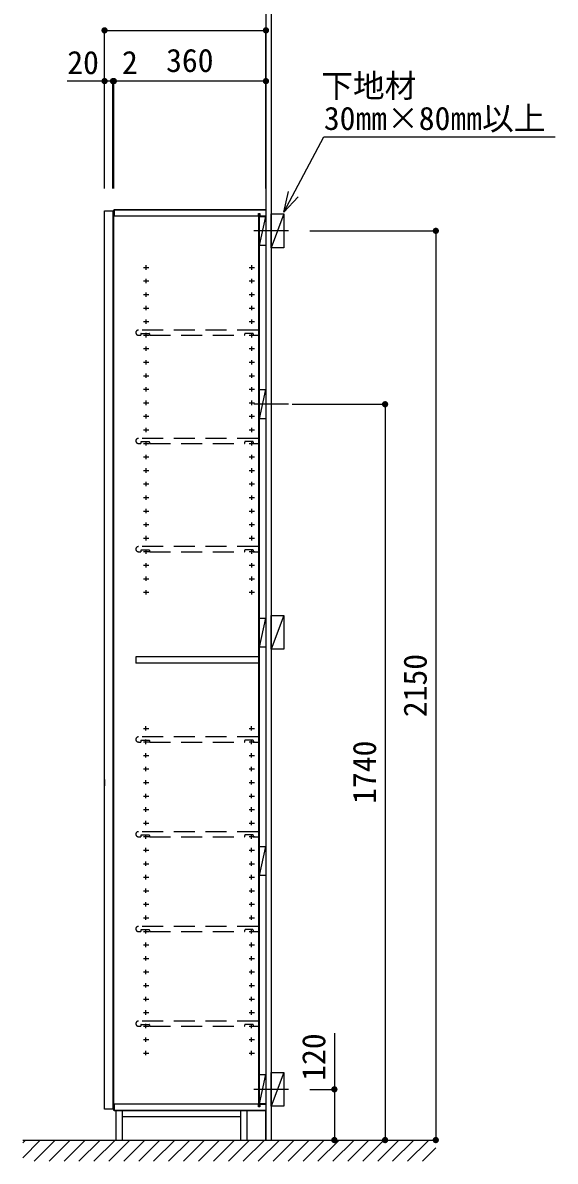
# Model space of a CAD drawing. Units: millimetres on the paper. Extents: x -205 to 195, y -144 to 136.
# Drawn here: x 15.6 to 66, y -45.1 to 62.6 of the extents above; entities that cross this region are included whole.
import ezdxf
from ezdxf.enums import TextEntityAlignment as Align

# ---------------------------------------------------------------- set-up
doc = ezdxf.new("R2010")
doc.units = ezdxf.units.MM
doc.linetypes.add('CHAIN1', pattern=[8, 5, -1, 1, -1])
doc.linetypes.add('DASHED2', pattern=[3, 2, -1])
doc.layers.add('0-0_①\u3000中', color=7, linetype='Continuous')
doc.layers.add('0-1_①\u3000細', color=4, linetype='Continuous')
doc.styles.add('ＭＳ ゴシック', font='')
doc.styles.get('ＭＳ ゴシック').set_extended_font_data('MS Gothic')

msp = doc.modelspace()

# ---------------------------------------------------------------- hatches: boundary and pattern name
at = {"layer": '0-1_①\u3000細'}
for points in [[(23.644, 61.87, 1), (23.044, 61.87, 1)], [(38.924, 61.87, 1), (38.324, 61.87, 1)], [(23.644, 57.07, 1), (23.044, 57.07, 1)], [(24.444, 57.07, 1), (23.844, 57.07, 1)], [(24.444, 57.07, 1), (23.844, 57.07, 1)], [(24.524, 57.07, 1), (23.924, 57.07, 1)], [(24.524, 57.07, 1), (23.924, 57.07, 1)], [(38.924, 57.07, 1), (38.324, 57.07, 1)], [(55.004, 42.908, 1), (54.404, 42.908, 1)], [(50.204, 26.508, 1), (49.604, 26.508, 1)], [(45.404, -38.292, 1), (44.804, -38.292, 1)], [(45.404, -43.092, 1), (44.804, -43.092, 1)], [(50.204, -43.092, 1), (49.604, -43.092, 1)], [(55.004, -43.092, 1), (54.404, -43.092, 1)]]:
    msp.add_hatch(color=132, dxfattribs=at).paths.add_polyline_path(points)

# ---------------------------------------------------------------- linework, layer by layer
at = {"layer": '0-0_①\u3000中'}
for p, q in [((24.244, 44.908), (24.244, 44.308)), ((37.904, 44.308), (24.244, 44.308)), ((38.624, 44.308), (38.044, 44.308)), ((38.624, 44.908), (38.624, 44.308)), ((26.304, 2.608), (26.304, 2.008)), ((37.904, 2.608), (26.304, 2.608)), ((37.904, 2.008), (26.304, 2.008)), ((37.904, 2.008), (26.304, 2.008)), ((24.244, -39.692), (24.244, -40.292)), ((38.044, -39.692), (38.624, -39.692)), ((38.624, -39.692), (38.624, -40.292)), ((24.244, -40.292), (38.624, -40.292)), ((38.624, -40.292), (24.244, -40.292)), ((24.424, -40.292), (24.424, -43.092)), ((38.624, -40.292), (24.424, -40.292)), ((38.004, -39.932), (37.904, -39.932)), ((38.624, -43.092), (38.624, -40.292)), ((24.424, -43.092), (38.624, -43.092))]:
    msp.add_line(p, q, dxfattribs=at)
for points in [[(24.144, -40.172), (23.344, -40.172), (23.344, 44.788), (24.144, 44.788)], [(24.224, -40.292), (24.224, 44.908), (38.624, 44.908), (38.624, -40.292)], [(38.024, -39.892), (38.024, 44.508), (37.924, 44.508), (37.924, -39.892)], [(38.624, 44.268), (38.624, 41.508), (38.024, 41.508), (38.024, 44.268)], [(38.624, 27.888), (38.624, 25.128), (38.024, 25.128), (38.024, 27.888)], [(38.624, 6.288), (38.624, 3.528), (38.024, 3.528), (38.024, 6.288)], [(38.624, -15.312), (38.624, -18.072), (38.024, -18.072), (38.024, -15.312)], [(38.624, -36.892), (38.624, -39.652), (38.024, -39.652), (38.024, -36.892)]]:
    msp.add_lwpolyline(points, close=True, dxfattribs=at)
for points in [[(24.224, 44.908), (38.624, 44.908), (24.244, 44.908)], [(37.904, 44.308), (37.904, 44.548), (38.044, 44.548), (38.044, 44.308)], [(37.904, 44.308), (37.904, 44.548), (38.004, 44.548)], [(38.044, -39.692), (38.044, -39.932), (37.904, -39.932), (37.904, -39.692), (24.244, -39.692)]]:
    msp.add_lwpolyline(points, dxfattribs=at)
at = {"layer": '0-1_①\u3000細'}
for p, q in [((38.624, 76.39), (38.624, -43.092)), ((39.104, 76.39), (39.104, -43.092)), ((23.344, 46.908), (23.344, 61.87)), ((23.344, 61.87), (38.624, 61.87)), ((38.624, 46.908), (38.624, 61.87)), ((24.144, 57.07), (19.816, 57.07)), ((23.344, 46.908), (23.344, 57.07)), ((24.144, 46.908), (24.144, 57.07)), ((26.492, 57.07), (24.144, 57.07)), ((24.144, 46.908), (24.144, 57.07)), ((24.224, 46.908), (24.224, 57.07)), ((38.624, 57.07), (24.224, 57.07)), ((24.224, 46.908), (24.224, 57.07)), ((38.624, 46.908), (38.624, 57.07)), ((40.304, 44.668), (40.758, 46.616)), ((40.304, 44.668), (41.671, 46.128)), ((38.024, 41.508), (38.624, 44.268)), ((40.304, 44.508), (39.104, 41.308)), ((42.767, 42.908), (54.704, 42.908)), ((54.704, 42.908), (54.704, -43.092)), ((27.024, 39.448), (27.525, 39.448)), ((27.264, 39.65), (27.264, 39.232)), ((37.024, 39.448), (37.525, 39.448)), ((37.264, 39.65), (37.264, 39.232)), ((27.024, 38.168), (27.525, 38.168)), ((27.264, 38.37), (27.264, 37.952)), ((37.024, 38.168), (37.525, 38.168)), ((37.264, 38.37), (37.264, 37.952)), ((27.024, 36.888), (27.525, 36.888)), ((27.264, 37.09), (27.264, 36.672)), ((37.024, 36.888), (37.525, 36.888)), ((37.264, 37.09), (37.264, 36.672)), ((27.024, 35.608), (27.525, 35.608)), ((27.264, 35.81), (27.264, 35.392)), ((37.024, 35.608), (37.525, 35.608)), ((37.264, 35.81), (37.264, 35.392)), ((27.264, 34.53), (27.264, 34.112)), ((37.264, 34.53), (37.264, 34.112)), ((27.024, 34.328), (27.525, 34.328)), ((37.024, 34.328), (37.525, 34.328)), ((27.024, 33.048), (27.525, 33.048)), ((27.264, 33.25), (27.264, 32.832)), ((37.024, 33.048), (37.525, 33.048)), ((37.264, 33.25), (37.264, 32.832)), ((27.024, 31.768), (27.525, 31.768)), ((27.264, 31.97), (27.264, 31.552)), ((37.024, 31.768), (37.525, 31.768)), ((37.264, 31.97), (37.264, 31.552)), ((27.024, 30.488), (27.525, 30.488)), ((27.264, 30.69), (27.264, 30.272)), ((37.024, 30.488), (37.525, 30.488)), ((37.264, 30.69), (37.264, 30.272)), ((27.024, 29.208), (27.525, 29.208)), ((27.264, 29.41), (27.264, 28.992)), ((37.024, 29.208), (37.525, 29.208)), ((37.264, 29.41), (37.264, 28.992)), ((27.264, 28.13), (27.264, 27.712)), ((37.264, 28.13), (37.264, 27.712)), ((27.024, 27.928), (27.525, 27.928)), ((37.024, 27.928), (37.525, 27.928)), ((38.024, 25.128), (38.624, 27.888)), ((27.024, 26.648), (27.525, 26.648)), ((27.264, 26.85), (27.264, 26.432)), ((37.024, 26.648), (37.525, 26.648)), ((37.264, 26.85), (37.264, 26.432)), ((41.104, 26.508), (49.904, 26.508)), ((49.904, 26.508), (49.904, -43.092)), ((27.024, 25.368), (27.525, 25.368)), ((27.264, 25.57), (27.264, 25.152)), ((37.024, 25.368), (37.525, 25.368)), ((37.264, 25.57), (37.264, 25.152)), ((27.024, 24.088), (27.525, 24.088)), ((27.264, 24.29), (27.264, 23.872)), ((37.024, 24.088), (37.525, 24.088)), ((37.264, 24.29), (37.264, 23.872)), ((27.024, 22.808), (27.525, 22.808)), ((27.264, 23.01), (27.264, 22.592)), ((37.024, 22.808), (37.525, 22.808)), ((37.264, 23.01), (37.264, 22.592)), ((27.264, 21.73), (27.264, 21.312)), ((37.264, 21.73), (37.264, 21.312)), ((27.024, 21.528), (27.525, 21.528)), ((37.024, 21.528), (37.525, 21.528)), ((27.024, 20.248), (27.525, 20.248)), ((27.264, 20.45), (27.264, 20.032)), ((37.024, 20.248), (37.525, 20.248)), ((37.264, 20.45), (37.264, 20.032)), ((27.024, 18.968), (27.525, 18.968)), ((27.264, 19.17), (27.264, 18.752)), ((37.024, 18.968), (37.525, 18.968)), ((37.264, 19.17), (37.264, 18.752)), ((27.024, 17.688), (27.525, 17.688)), ((27.264, 17.89), (27.264, 17.472)), ((37.024, 17.688), (37.525, 17.688)), ((37.264, 17.89), (37.264, 17.472)), ((27.024, 16.408), (27.525, 16.408)), ((27.264, 16.61), (27.264, 16.192)), ((37.024, 16.408), (37.525, 16.408)), ((37.264, 16.61), (37.264, 16.192)), ((27.024, 15.128), (27.525, 15.128)), ((27.264, 15.33), (27.264, 14.912)), ((37.024, 15.128), (37.525, 15.128)), ((37.264, 15.33), (37.264, 14.912)), ((27.264, 14.05), (27.264, 13.632)), ((37.264, 14.05), (37.264, 13.632)), ((27.024, 13.848), (27.525, 13.848)), ((37.024, 13.848), (37.525, 13.848)), ((27.024, 12.568), (27.525, 12.568)), ((27.264, 12.77), (27.264, 12.352)), ((37.024, 12.568), (37.525, 12.568)), ((37.264, 12.77), (37.264, 12.352)), ((27.024, 11.288), (27.525, 11.288)), ((27.264, 11.49), (27.264, 11.072)), ((37.024, 11.288), (37.525, 11.288)), ((37.264, 11.49), (37.264, 11.072)), ((27.024, 10.008), (27.525, 10.008)), ((27.264, 10.21), (27.264, 9.792)), ((37.024, 10.008), (37.525, 10.008)), ((37.264, 10.21), (37.264, 9.792)), ((27.024, 8.728), (27.525, 8.728)), ((27.264, 8.93), (27.264, 8.512)), ((37.024, 8.728), (37.525, 8.728)), ((37.264, 8.93), (37.264, 8.512)), ((40.304, 6.528), (39.104, 3.328)), ((38.024, 3.528), (38.624, 6.288)), ((27.024, -4.152), (27.525, -4.152)), ((27.264, -4.353), (27.264, -3.936)), ((37.024, -4.152), (37.525, -4.152)), ((37.264, -4.353), (37.264, -3.936)), ((27.264, -5.633), (27.264, -5.216)), ((37.264, -5.633), (37.264, -5.216)), ((27.024, -5.432), (27.525, -5.432)), ((37.024, -5.432), (37.525, -5.432)), ((27.024, -6.712), (27.525, -6.712)), ((27.264, -6.913), (27.264, -6.496)), ((37.024, -6.712), (37.525, -6.712)), ((37.264, -6.913), (37.264, -6.496)), ((27.024, -7.992), (27.525, -7.992)), ((27.264, -8.193), (27.264, -7.776)), ((37.024, -7.992), (37.525, -7.992)), ((37.264, -8.193), (37.264, -7.776)), ((23.344, -8.991), (23.344, -9.591)), ((27.024, -9.272), (27.525, -9.272)), ((27.264, -9.473), (27.264, -9.056)), ((37.024, -9.272), (37.525, -9.272)), ((37.264, -9.473), (37.264, -9.056)), ((27.024, -10.552), (27.525, -10.552)), ((27.264, -10.753), (27.264, -10.336)), ((37.024, -10.552), (37.525, -10.552)), ((37.264, -10.753), (37.264, -10.336)), ((27.024, -11.832), (27.525, -11.832)), ((27.264, -12.033), (27.264, -11.616)), ((37.024, -11.832), (37.525, -11.832)), ((37.264, -12.033), (37.264, -11.616)), ((27.264, -13.313), (27.264, -12.896)), ((37.264, -13.313), (37.264, -12.896)), ((27.024, -13.112), (27.525, -13.112)), ((37.024, -13.112), (37.525, -13.112)), ((27.024, -14.392), (27.525, -14.392)), ((27.264, -14.593), (27.264, -14.176)), ((37.024, -14.392), (37.525, -14.392)), ((37.264, -14.593), (37.264, -14.176)), ((27.024, -15.672), (27.525, -15.672)), ((27.264, -15.873), (27.264, -15.456)), ((37.024, -15.672), (37.525, -15.672)), ((37.264, -15.873), (37.264, -15.456)), ((38.024, -18.072), (38.624, -15.312)), ((27.024, -16.952), (27.525, -16.952)), ((27.264, -17.153), (27.264, -16.736)), ((37.024, -16.952), (37.525, -16.952)), ((37.264, -17.153), (37.264, -16.736)), ((27.024, -18.232), (27.525, -18.232)), ((27.264, -18.433), (27.264, -18.016)), ((37.024, -18.232), (37.525, -18.232)), ((37.264, -18.433), (37.264, -18.016)), ((27.264, -19.713), (27.264, -19.296)), ((37.264, -19.713), (37.264, -19.296)), ((27.024, -19.512), (27.525, -19.512)), ((37.024, -19.512), (37.525, -19.512)), ((27.024, -20.792), (27.525, -20.792)), ((27.264, -20.993), (27.264, -20.576)), ((37.024, -20.792), (37.525, -20.792)), ((37.264, -20.993), (37.264, -20.576)), ((27.024, -22.072), (27.525, -22.072)), ((27.264, -22.273), (27.264, -21.856)), ((37.024, -22.072), (37.525, -22.072)), ((37.264, -22.273), (37.264, -21.856)), ((27.024, -23.352), (27.525, -23.352)), ((27.264, -23.553), (27.264, -23.136)), ((37.024, -23.352), (37.525, -23.352)), ((37.264, -23.553), (37.264, -23.136)), ((27.024, -24.632), (27.525, -24.632)), ((27.264, -24.833), (27.264, -24.416)), ((37.024, -24.632), (37.525, -24.632)), ((37.264, -24.833), (37.264, -24.416)), ((27.264, -26.113), (27.264, -25.696)), ((37.264, -26.113), (37.264, -25.696)), ((27.024, -25.912), (27.525, -25.912)), ((37.024, -25.912), (37.525, -25.912)), ((27.024, -27.192), (27.525, -27.192)), ((27.264, -27.393), (27.264, -26.976)), ((37.024, -27.192), (37.525, -27.192)), ((37.264, -27.393), (37.264, -26.976)), ((27.024, -28.472), (27.525, -28.472)), ((27.264, -28.673), (27.264, -28.256)), ((37.024, -28.472), (37.525, -28.472)), ((37.264, -28.673), (37.264, -28.256)), ((27.024, -29.752), (27.525, -29.752)), ((27.264, -29.953), (27.264, -29.536)), ((37.024, -29.752), (37.525, -29.752)), ((37.264, -29.953), (37.264, -29.536)), ((27.024, -31.032), (27.525, -31.032)), ((27.264, -31.233), (27.264, -30.816)), ((37.024, -31.032), (37.525, -31.032)), ((37.264, -31.233), (37.264, -30.816)), ((27.264, -32.513), (27.264, -32.096)), ((37.264, -32.513), (37.264, -32.096)), ((27.024, -32.312), (27.525, -32.312)), ((27.264, -33.793), (27.264, -33.376)), ((37.024, -32.312), (37.525, -32.312)), ((37.264, -33.793), (37.264, -33.376)), ((45.104, -32.985), (45.104, -43.092)), ((27.024, -33.592), (27.525, -33.592)), ((37.024, -33.592), (37.525, -33.592)), ((27.024, -34.872), (27.525, -34.872)), ((27.264, -35.073), (27.264, -34.656)), ((37.024, -34.872), (37.525, -34.872)), ((37.264, -35.073), (37.264, -34.656)), ((38.024, -39.652), (38.624, -36.892)), ((40.304, -36.692), (39.104, -39.892)), ((42.767, -38.292), (45.104, -38.292)), ((25.024, -40.292), (25.024, -43.092)), ((36.224, -40.892), (25.024, -40.892)), ((36.224, -40.292), (36.224, -43.092)), ((36.824, -40.292), (36.824, -43.092)), ((15.6, -43.092), (54.704, -43.092)), ((15.6, -44.756), (17.264, -43.092)), ((15.6, -43.342), (15.85, -43.092)), ((15.6, -43.092), (54.704, -43.092)), ((16.678, -45.092), (18.678, -43.092)), ((18.092, -45.092), (20.092, -43.092)), ((19.507, -45.092), (21.507, -43.092)), ((20.921, -45.092), (22.921, -43.092)), ((22.335, -45.092), (24.335, -43.092)), ((23.749, -45.092), (25.749, -43.092)), ((25.163, -45.092), (27.163, -43.092)), ((26.578, -45.092), (28.578, -43.092)), ((27.992, -45.092), (29.992, -43.092)), ((29.406, -45.092), (31.406, -43.092)), ((30.82, -45.092), (32.82, -43.092)), ((32.235, -45.092), (34.235, -43.092)), ((33.649, -45.092), (35.649, -43.092)), ((35.063, -45.092), (37.063, -43.092)), ((36.477, -45.092), (38.477, -43.092)), ((37.891, -45.092), (39.891, -43.092)), ((39.306, -45.092), (41.306, -43.092)), ((40.72, -45.092), (42.72, -43.092)), ((42.134, -45.092), (44.134, -43.092)), ((42.767, -43.092), (45.104, -43.092)), ((42.767, -43.092), (49.904, -43.092)), ((42.767, -43.092), (54.704, -43.092)), ((43.548, -45.092), (45.548, -43.092)), ((44.962, -45.092), (46.962, -43.092)), ((46.377, -45.092), (48.377, -43.092)), ((47.791, -45.092), (49.791, -43.092)), ((49.205, -45.092), (51.205, -43.092)), ((50.619, -45.092), (52.619, -43.092)), ((52.034, -45.092), (54.034, -43.092)), ((53.448, -45.092), (54.704, -43.835))]:
    msp.add_line(p, q, dxfattribs=at)
at = {"layer": '0-1_①\u3000細', "linetype": 'CHAIN1'}
for p, q in [((40.767, 42.908), (37.471, 42.908)), ((40.767, 26.508), (37.471, 26.508)), ((40.767, -38.292), (37.471, -38.292))]:
    msp.add_line(p, q, dxfattribs=at)
at = {"layer": '0-1_①\u3000細', "linetype": 'DASHED2'}
for p, q in [((37.904, 33.519), (26.544, 33.519)), ((37.904, 33.519), (37.904, 33.039)), ((26.544, 33.039), (26.784, 33.039)), ((26.784, 33.171), (26.784, 33.039)), ((26.824, 33.211), (27.554, 33.211)), ((27.594, 33.171), (27.594, 33.039)), ((27.594, 33.039), (36.614, 33.039)), ((36.614, 33.039), (36.614, 33.171)), ((37.384, 33.211), (36.654, 33.211)), ((37.424, 33.171), (37.424, 33.039)), ((37.424, 33.039), (37.904, 33.039)), ((37.904, 23.279), (26.544, 23.279)), ((26.544, 22.799), (26.784, 22.799)), ((26.784, 22.931), (26.784, 22.799)), ((26.824, 22.971), (27.554, 22.971)), ((27.594, 22.931), (27.594, 22.799)), ((27.594, 22.799), (36.614, 22.799)), ((36.614, 22.799), (36.614, 22.931)), ((37.384, 22.971), (36.654, 22.971)), ((37.424, 22.931), (37.424, 22.799)), ((37.424, 22.799), (37.904, 22.799)), ((37.904, 23.279), (37.904, 22.799)), ((37.904, 13.039), (26.544, 13.039)), ((37.904, 13.039), (37.904, 12.559)), ((26.544, 12.559), (26.784, 12.559)), ((26.784, 12.691), (26.784, 12.559)), ((26.824, 12.731), (27.554, 12.731)), ((27.594, 12.691), (27.594, 12.559)), ((27.594, 12.559), (36.614, 12.559)), ((36.614, 12.559), (36.614, 12.691)), ((37.384, 12.731), (36.654, 12.731)), ((37.424, 12.691), (37.424, 12.559)), ((37.424, 12.559), (37.904, 12.559)), ((37.904, -4.961), (26.544, -4.961)), ((26.784, -5.309), (26.784, -5.441)), ((26.824, -5.269), (27.554, -5.269)), ((27.594, -5.309), (27.594, -5.441)), ((36.614, -5.441), (36.614, -5.309)), ((37.384, -5.269), (36.654, -5.269)), ((37.424, -5.309), (37.424, -5.441)), ((37.904, -4.961), (37.904, -5.441)), ((26.544, -5.441), (26.784, -5.441)), ((27.594, -5.441), (36.614, -5.441)), ((37.424, -5.441), (37.904, -5.441)), ((37.904, -13.921), (26.544, -13.921)), ((37.904, -13.921), (37.904, -14.401)), ((26.544, -14.401), (26.784, -14.401)), ((26.784, -14.269), (26.784, -14.401)), ((26.824, -14.229), (27.554, -14.229)), ((27.594, -14.269), (27.594, -14.401)), ((27.594, -14.401), (36.614, -14.401)), ((36.614, -14.401), (36.614, -14.269)), ((37.384, -14.229), (36.654, -14.229)), ((37.424, -14.269), (37.424, -14.401)), ((37.424, -14.401), (37.904, -14.401)), ((37.904, -22.881), (26.544, -22.881)), ((26.544, -23.361), (26.784, -23.361)), ((26.784, -23.229), (26.784, -23.361)), ((26.824, -23.189), (27.554, -23.189)), ((27.594, -23.229), (27.594, -23.361)), ((27.594, -23.361), (36.614, -23.361)), ((36.614, -23.361), (36.614, -23.229)), ((37.384, -23.189), (36.654, -23.189)), ((37.424, -23.229), (37.424, -23.361)), ((37.424, -23.361), (37.904, -23.361)), ((37.904, -22.881), (37.904, -23.361)), ((37.904, -31.841), (26.544, -31.841)), ((26.784, -32.189), (26.784, -32.321)), ((26.824, -32.149), (27.554, -32.149)), ((27.594, -32.189), (27.594, -32.321)), ((36.614, -32.321), (36.614, -32.189)), ((37.384, -32.149), (36.654, -32.149)), ((37.424, -32.189), (37.424, -32.321)), ((37.904, -31.841), (37.904, -32.321)), ((26.544, -32.321), (26.784, -32.321)), ((27.594, -32.321), (36.614, -32.321)), ((37.424, -32.321), (37.904, -32.321))]:
    msp.add_line(p, q, dxfattribs=at)
at = {"layer": '0-1_①\u3000細'}
msp.add_lwpolyline([(40.304, 44.668), (44.108, 51.788), (66.012, 51.788)], dxfattribs=at)
for points in [[(40.304, 44.508), (40.304, 41.308), (39.104, 41.308), (39.104, 44.508)], [(40.304, 6.528), (40.304, 3.328), (39.104, 3.328), (39.104, 6.528)], [(40.304, -36.692), (40.304, -39.892), (39.104, -39.892), (39.104, -36.692)]]:
    msp.add_lwpolyline(points, close=True, dxfattribs=at)
at = {"layer": '0-1_①\u3000細', "linetype": 'DASHED2'}
for centre, radius, start, end in [((26.544, 33.279), 0.24, 90, 270), ((26.824, 33.171), 0.04, 90, 180), ((27.554, 33.171), 0.04, 360, 90), ((36.654, 33.171), 0.04, 90, 180), ((37.384, 33.171), 0.04, 0, 90), ((26.544, 23.039), 0.24, 90, 270), ((26.824, 22.931), 0.04, 90, 180), ((27.554, 22.931), 0.04, 360, 90), ((36.654, 22.931), 0.04, 90, 180), ((37.384, 22.931), 0.04, 0, 90), ((26.544, 12.799), 0.24, 90, 270), ((26.824, 12.691), 0.04, 90, 180), ((27.554, 12.691), 0.04, 360, 90), ((36.654, 12.691), 0.04, 90, 180), ((37.384, 12.691), 0.04, 0, 90), ((26.544, -5.201), 0.24, 90, 270), ((26.824, -5.309), 0.04, 90, 180), ((27.554, -5.309), 0.04, 360, 90), ((36.654, -5.309), 0.04, 90, 180), ((37.384, -5.309), 0.04, 0, 90), ((26.544, -14.161), 0.24, 90, 270), ((26.824, -14.269), 0.04, 90, 180), ((27.554, -14.269), 0.04, 360, 90), ((36.654, -14.269), 0.04, 90, 180), ((37.384, -14.269), 0.04, 0, 90), ((26.544, -23.121), 0.24, 90, 270), ((26.824, -23.229), 0.04, 90, 180), ((27.554, -23.229), 0.04, 360, 90), ((36.654, -23.229), 0.04, 90, 180), ((37.384, -23.229), 0.04, 0, 90), ((26.544, -32.081), 0.24, 90, 270), ((26.824, -32.189), 0.04, 90, 180), ((27.554, -32.189), 0.04, 360, 90), ((36.654, -32.189), 0.04, 90, 180), ((37.384, -32.189), 0.04, 0, 90)]:
    msp.add_arc(centre, radius, start, end, dxfattribs=at)

# ---------------------------------------------------------------- texts
at = {"layer": '0-1_①\u3000細', "style": 'ＭＳ ゴシック'}
for s, p in [('20', (19.816, 57.07)), ('2', (24.992, 57.07)), ('360', (29.174, 57.27)), ('下地材', (43.864, 54.867)), ('30㎜×80㎜以上', (44.108, 51.788))]:
    msp.add_text(s, height=2.199, dxfattribs=at).set_placement(p, align=Align.BOTTOM_LEFT)
for s, p in [('2150', (54.504, -3.092)), ('1740', (49.704, -11.292)), ('120', (44.904, -37.485))]:
    msp.add_text(s, height=2.199, rotation=90, dxfattribs=at).set_placement(p, align=Align.BOTTOM_LEFT)

doc.saveas('drawing.dxf')
